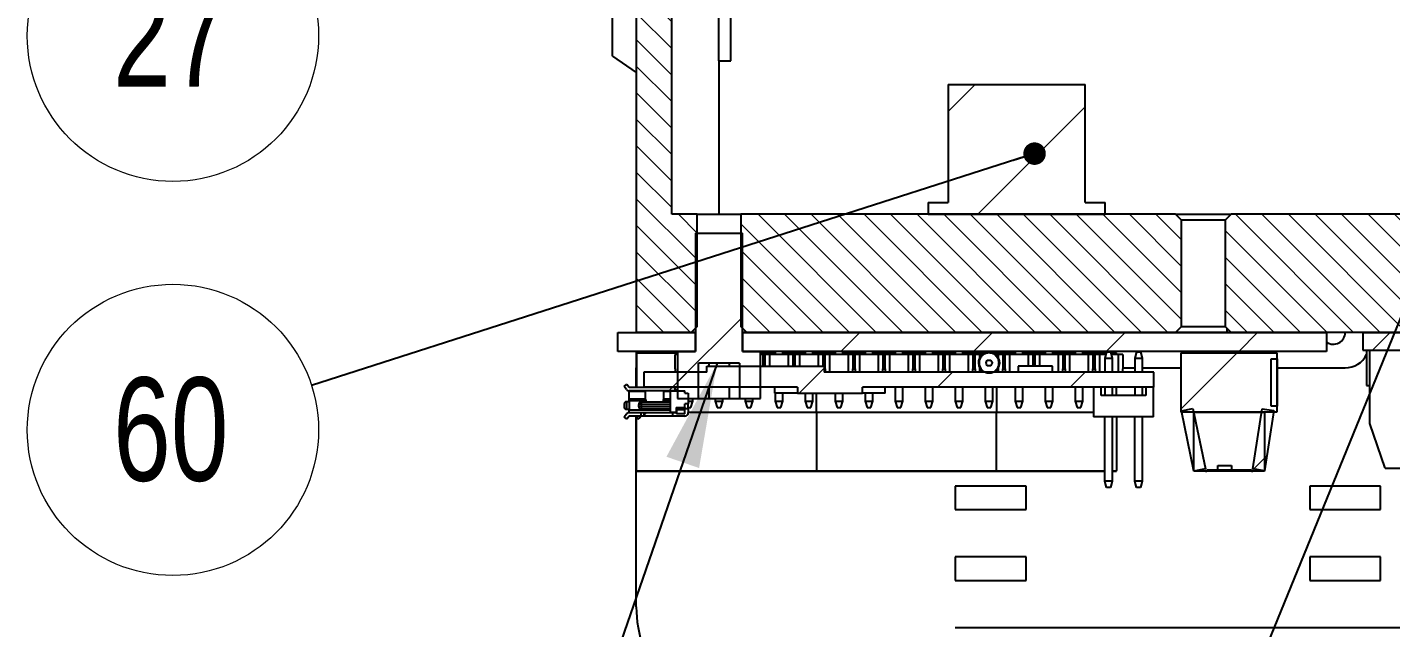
# Model space of a CAD drawing. Header units: millimetres. Extents: x 2 to 418, y 2 to 295.
# Drawn here: x 148 to 194.16, y 49.44 to 69.78 of the extents above; entities that cross this region are included whole.
import ezdxf

# ---------------------------------------------------------------- set-up
doc = ezdxf.new("R2010")
doc.units = ezdxf.units.MM
doc.styles.add('SLDTEXTSTYLE0', font='TXT', dxfattribs={"width": 0.75})
doc.dimstyles.new('SLDDIMSTYLE0', dxfattribs={"dimtxt": 0.18, "dimasz": 0.762, "dimexe": 0, "dimexo": 0.0625, "dimgap": 0, "dimtad": 0, "dimtih": 1, "dimtoh": 1, "dimdec": 0, "dimrnd": 1e-09, "dimzin": 0, "dimdsep": 46, "dimtxsty": 'Standard', "dimblk1": 'DOT', "dimblk2": 'DOT', "dimsah": 1, "dimcen": 0.09, "dimadec": 0, "dimazin": 0, "dimtfac": 0.762, "dimtdec": 0, "dimtofl": 0, "dimtmove": 0, "dimatfit": 3, "dimldrblk": 'DOT', "dimfxl": 1, "dimfrac": 2, "dimtolj": 1, "dimtzin": 0, "dimarcsym": 0})
doc.dimstyles.new('SLDDIMSTYLE1', dxfattribs={"dimtxt": 0.18, "dimasz": 3.556, "dimexe": 0, "dimexo": 0.0625, "dimgap": 0, "dimtad": 0, "dimtih": 1, "dimtoh": 1, "dimdec": 0, "dimrnd": 1e-09, "dimzin": 0, "dimdsep": 46, "dimtxsty": 'Standard', "dimsah": 1, "dimcen": 0.09, "dimadec": 0, "dimazin": 0, "dimtfac": 3.556, "dimtdec": 0, "dimtofl": 0, "dimtmove": 0, "dimatfit": 3, "dimfxl": 1, "dimfrac": 2, "dimtolj": 1, "dimtzin": 0, "dimarcsym": 0})

# ---------------------------------------------------------------- blocks, each defined once
blk = doc.blocks.new('SW_NOTE_36')
at = {"color": 0, "linetype": 'Continuous', "lineweight": 0}
blk.add_circle((-4.893, -0.61), 4.931, dxfattribs=at)
at = {"color": 0, "linetype": 'Continuous', "lineweight": 0, "insert": (-4.963, 1.167), "char_height": 3.5, "attachment_point": 2, "style": 'SLDTEXTSTYLE0'}
blk.add_mtext('27', dxfattribs=at)
blk = doc.blocks.new('_Dot')
at = {"color": 0, "linetype": 'ByBlock', "lineweight": -2}
blk.add_line((-0.5, 0), (-1, 0), dxfattribs=at)
at = {"color": 0, "linetype": 'ByBlock', "const_width": 0.5}
blk.add_lwpolyline([(-0.25, 0, 1), (0.25, 0, 1)], format="xyb", close=True, dxfattribs=at)
blk = doc.blocks.new('SW_NOTE_48')
at = {"color": 0, "linetype": 'Continuous', "lineweight": 0}
blk.add_circle((-4.695, -1.506), 4.931, dxfattribs=at)
at = {"color": 0, "linetype": 'Continuous', "lineweight": 0, "insert": (-4.766, 0.271), "char_height": 3.5, "attachment_point": 2, "style": 'SLDTEXTSTYLE0'}
blk.add_mtext('60', dxfattribs=at)

msp = doc.modelspace()

# ---------------------------------------------------------------- hatches: boundary and pattern name
at = {"linetype": 'Continuous', "lineweight": 18}
h = msp.add_hatch(dxfattribs=at)
h.set_pattern_fill('ANSI31', style=0)
h.paths.add_polyline_path([(171.418, 78.242), (171.418, 68.642), (171.818, 68.642), (171.818, 78.242)], flags=0)
h = msp.add_hatch(dxfattribs=at)
h.set_pattern_fill('ANSI31', scale=0.2, style=0)
edge = h.paths.add_edge_path(flags=0)
edge.add_arc((194.161, 69.442), 4, 45, 90)
edge.add_line((194.161, 73.442), (175.818, 73.442))
edge.add_line((175.818, 73.442), (175.818, 72.242))
edge.add_line((175.818, 72.242), (194.59, 72.242))
edge.add_arc((194.59, 70.242), 2, 45, 90, ccw=False)
edge.add_line((196.004, 71.657), (198.032, 69.628))
edge.add_arc((196.618, 68.214), 2, 0, 45, ccw=False)
edge.add_line((198.618, 68.214), (198.618, 63.442))
edge.add_line((198.618, 63.442), (208.618, 63.442))
edge.add_line((208.618, 63.442), (208.618, 65.042))
edge.add_line((208.618, 65.042), (199.818, 65.042))
edge.add_line((199.818, 65.042), (199.818, 67.786))
edge.add_arc((195.818, 67.786), 4, 0, 45)
edge.add_line((198.646, 70.614), (196.99, 72.271))
h = msp.add_hatch(dxfattribs=at)
h.set_pattern_fill('ANSI31', scale=0.2, angle=90, style=0)
h.paths.add_polyline_path([(170.678, 59.642), (170.678, 63.442), (169.818, 63.442), (169.818, 70.842), (168.618, 70.842), (168.618, 59.442), (170.478, 59.442)], flags=0)
h = msp.add_hatch(dxfattribs=at)
h.set_pattern_fill('ANSI31', style=0)
h.paths.add_polyline_path([(178.497, 63.842), (178.497, 63.442), (184.497, 63.442), (184.497, 63.842), (183.82, 63.842), (183.82, 67.842), (179.173, 67.842), (179.173, 63.842)], flags=0)
h = msp.add_hatch(dxfattribs=at)
h.set_pattern_fill('ANSI31', scale=0.2, angle=90, style=0)
h.paths.add_polyline_path([(186.878, 59.442), (187.078, 59.642), (187.078, 63.242), (186.878, 63.442), (172.158, 63.442), (172.158, 59.642), (172.358, 59.442)], flags=0)
h = msp.add_hatch(dxfattribs=at)
h.set_pattern_fill('ANSI31', scale=0.2, angle=90, style=0)
h.paths.add_polyline_path([(188.758, 59.442), (211.018, 59.442), (211.018, 63.442), (188.758, 63.442), (188.558, 63.242), (188.558, 59.642)], flags=0)
h = msp.add_hatch(dxfattribs=at)
h.set_pattern_fill('ANSI31', style=0)
h.paths.add_polyline_path([(172.218, 62.802), (170.618, 62.802), (170.618, 58.802), (170.018, 58.802), (170.018, 57.202), (170.727, 57.202), (170.727, 58.402), (172.109, 58.402), (172.109, 57.202), (172.818, 57.202), (172.818, 58.802), (172.218, 58.802)], flags=0)
h = msp.add_hatch(dxfattribs=at)
h.set_pattern_fill('ANSI31', style=0)
h.paths.add_polyline_path([(170.618, 59.442), (167.994, 59.442), (167.994, 58.802), (170.618, 58.802)], flags=0)
h = msp.add_hatch(dxfattribs=at)
h.set_pattern_fill('ANSI31', style=0)
h.paths.add_polyline_path([(170.518, 59.442), (170.618, 59.442), (170.618, 59.456), (170.518, 59.456)], flags=0)
h = msp.add_hatch(dxfattribs=at)
h.set_pattern_fill('ANSI31', style=0)
h.paths.add_polyline_path([(172.218, 59.442), (172.318, 59.442), (172.318, 59.456), (172.218, 59.456)], flags=0)
h = msp.add_hatch(dxfattribs=at)
h.set_pattern_fill('ANSI31', style=0)
h.paths.add_polyline_path([(191.992, 59.442), (172.218, 59.442), (172.218, 58.802), (191.992, 58.802)], flags=0)
h = msp.add_hatch(dxfattribs=at)
h.set_pattern_fill('ANSI31', style=0)
h.paths.add_polyline_path([(178.248, 59.456), (177.796, 59.456), (177.796, 59.442), (178.248, 59.442)], flags=0)
h = msp.add_hatch(dxfattribs=at)
h.set_pattern_fill('ANSI31', style=0)
h.paths.add_polyline_path([(179.32, 59.442), (187.392, 59.442), (187.392, 59.456), (179.32, 59.456)], flags=0)
h = msp.add_hatch(dxfattribs=at)
h.set_pattern_fill('ANSI31', style=0)
h.paths.add_polyline_path([(188.09, 59.442), (189.29, 59.442), (189.29, 59.456), (188.09, 59.456)], flags=0)
h = msp.add_hatch(dxfattribs=at)
h.set_pattern_fill('ANSI31', style=0)
h.paths.add_polyline_path([(190.374, 59.456), (190.054, 59.456), (190.054, 59.442), (190.374, 59.442)], flags=0)
h = msp.add_hatch(dxfattribs=at)
h.set_pattern_fill('ANSI31', style=0)
h.paths.add_polyline_path([(190.816, 59.442), (191.136, 59.442), (191.136, 59.456), (190.816, 59.456)], flags=0)
h = msp.add_hatch(dxfattribs=at)
h.set_pattern_fill('ANSI31', style=0)
h.paths.add_polyline_path([(210.618, 59.442), (193.218, 59.442), (193.218, 58.842), (210.618, 58.842)], flags=0)
h = msp.add_hatch(dxfattribs=at)
h.set_pattern_fill('ANSI31', style=0)
edge = h.paths.add_edge_path(flags=0)
edge.add_spline(control_points=[(180.901, 58.408), (180.901, 58.432), (180.898, 58.456), (180.893, 58.479), (180.885, 58.516), (180.871, 58.553), (180.851, 58.585), (180.831, 58.617), (180.806, 58.647), (180.776, 58.671), (180.747, 58.695), (180.713, 58.714), (180.678, 58.727), (180.642, 58.74), (180.604, 58.747), (180.566, 58.747), (180.528, 58.748), (180.489, 58.741), (180.453, 58.729), (180.417, 58.717), (180.383, 58.699), (180.353, 58.675), (180.323, 58.652), (180.297, 58.623), (180.277, 58.591), (180.256, 58.559), (180.241, 58.523), (180.232, 58.486), (180.224, 58.45), (180.221, 58.411), (180.225, 58.373), (180.229, 58.335), (180.24, 58.298), (180.256, 58.263), (180.272, 58.229), (180.295, 58.197), (180.321, 58.17), (180.348, 58.143), (180.38, 58.121), (180.414, 58.104), (180.448, 58.087), (180.485, 58.076), (180.523, 58.072), (180.56, 58.068), (180.599, 58.07), (180.636, 58.078), (180.673, 58.086), (180.709, 58.101), (180.742, 58.121), (180.774, 58.141), (180.803, 58.167), (180.827, 58.197), (180.85, 58.227), (180.869, 58.261), (180.882, 58.296), (180.894, 58.332), (180.901, 58.371), (180.901, 58.408)], knot_values=[0, 0, 0, 0, 0.000178, 0.000178, 0.000178, 0.000465, 0.000465, 0.000465, 0.000752, 0.000752, 0.000752, 0.001038, 0.001038, 0.001038, 0.001325, 0.001325, 0.001325, 0.001612, 0.001612, 0.001612, 0.001899, 0.001899, 0.001899, 0.002186, 0.002186, 0.002186, 0.002472, 0.002472, 0.002472, 0.002759, 0.002759, 0.002759, 0.003046, 0.003046, 0.003046, 0.003333, 0.003333, 0.003333, 0.00362, 0.00362, 0.00362, 0.003906, 0.003906, 0.003906, 0.004193, 0.004193, 0.004193, 0.00448, 0.00448, 0.00448, 0.004767, 0.004767, 0.004767, 0.005054, 0.005054, 0.005054, 0.005341, 0.005341, 0.005341, 0.005341], weights=[1, 1, 1, 1, 1, 1, 1, 1, 1, 1, 1, 1, 1, 1, 1, 1, 1, 1, 1, 1, 1, 1, 1, 1, 1, 1, 1, 1, 1, 1, 1, 1, 1, 1, 1, 1, 1, 1, 1, 1, 1, 1, 1, 1, 1, 1, 1, 1, 1, 1, 1, 1, 1, 1, 1, 1, 1, 1], degree=3, periodic=0)
h = msp.add_hatch(dxfattribs=at)
h.set_pattern_fill('ANSI31', style=0)
h.paths.add_polyline_path([(187.07, 56.748), (190.31, 56.748), (190.31, 58.748), (187.07, 58.748)], flags=0)
h = msp.add_hatch(dxfattribs=at)
h.set_pattern_fill('ANSI31', style=0)
h.paths.add_polyline_path([(186.141, 57.587), (186.141, 58.095), (174.98, 58.095), (174.98, 58.299), (171.012, 58.299), (171.012, 58.095), (168.869, 58.095), (168.869, 57.587), (174.073, 57.587), (174.073, 57.384), (176.275, 57.384), (176.275, 57.587)], flags=0)
h = msp.add_hatch(dxfattribs=at)
h.set_pattern_fill('ANSI31', style=0)
edge = h.paths.add_edge_path(flags=0)
edge.add_arc((180.562, 58.408), 0.1, 0, 360)
h = msp.add_hatch(dxfattribs=at)
h.set_pattern_fill('ANSI31', style=0)
h.paths.add_polyline_path([(190.114, 58.548), (190.114, 56.948), (190.314, 56.948), (190.314, 58.548)], flags=0)
h = msp.add_hatch(dxfattribs=at)
h.set_pattern_fill('ANSI31', style=0)
edge = h.paths.add_edge_path(flags=0)
edge.add_arc((168.377, 57.583), 0.116, 218.5901, 270)
edge.add_line((168.377, 57.467), (169.931, 57.467))
edge.add_line((169.931, 57.467), (169.931, 57.587))
edge.add_line((169.931, 57.587), (168.379, 57.587))
edge.add_line((168.379, 57.587), (168.301, 57.685))
edge.add_line((168.301, 57.685), (168.207, 57.611))
edge.add_line((168.207, 57.611), (168.286, 57.511))
h = msp.add_hatch(dxfattribs=at)
h.set_pattern_fill('ANSI31', style=0)
h.paths.add_polyline_path([(170.379, 57.387), (170.259, 57.387), (170.259, 57.465), (169.779, 57.465), (169.779, 56.729), (169.971, 56.729), (169.971, 56.897), (170.259, 56.897), (170.259, 57.027), (170.379, 57.027)], flags=0)
h = msp.add_hatch(dxfattribs=at)
h.set_pattern_fill('ANSI31', style=0)
h.paths.add_polyline_path([(185.871, 57.587), (185.871, 57.307), (184.359, 57.307), (184.359, 57.587), (184.099, 57.587), (184.099, 56.587), (186.131, 56.587), (186.131, 57.587)], flags=0)
h = msp.add_hatch(dxfattribs=at)
h.set_pattern_fill('ANSI31', style=0)
edge = h.paths.add_edge_path(flags=0)
edge.add_line((170.254, 56.832), (169.979, 56.832))
edge.add_line((169.979, 56.832), (169.979, 56.686))
edge.add_line((169.979, 56.686), (170.259, 56.686))
edge.add_line((170.259, 56.686), (170.259, 56.774))
edge.add_ellipse((170.139, 56.774), major_axis=(0, 0.209), ratio=0.573576, start_angle=270, end_angle=296.7838)
h = msp.add_hatch(dxfattribs=at)
h.set_pattern_fill('ANSI31', style=0)
h.paths.add_polyline_path([(187.074, 56.788), (187.494, 54.748), (187.886, 54.829), (187.466, 56.869)], flags=0)
h = msp.add_hatch(dxfattribs=at)
h.set_pattern_fill('ANSI31', style=0)
h.paths.add_polyline_path([(189.812, 56.859), (189.492, 54.819), (189.888, 54.757), (190.208, 56.797)], flags=0)
h = msp.add_hatch(dxfattribs=at)
h.set_pattern_fill('ANSI31', style=0)
edge = h.paths.add_edge_path(flags=0)
edge.add_line((168.286, 56.684), (168.207, 56.584))
edge.add_line((168.207, 56.584), (168.301, 56.509))
edge.add_line((168.301, 56.509), (168.379, 56.607))
edge.add_line((168.379, 56.607), (168.779, 56.607))
edge.add_line((168.779, 56.607), (168.779, 56.727))
edge.add_line((168.779, 56.727), (168.377, 56.727))
edge.add_arc((168.377, 56.611), 0.116, 90, 141.4099)
h = msp.add_hatch(dxfattribs=at)
h.set_pattern_fill('ANSI31', style=0)
h.paths.add_polyline_path([(169.859, 56.727), (168.879, 56.727), (168.879, 56.607), (169.859, 56.607)], flags=0)
h = msp.add_hatch(dxfattribs=at)
h.set_pattern_fill('ANSI31', style=0)
h.paths.add_polyline_path([(187.49, 54.748), (189.89, 54.748), (189.89, 56.748), (187.49, 56.748)], flags=0)
h = msp.add_hatch(dxfattribs=at)
h.set_pattern_fill('ANSI31', style=0)
h.paths.add_polyline_path([(188.772, 54.94), (188.305, 54.94), (188.305, 54.74), (188.772, 54.74)], flags=0)
h = msp.add_hatch(dxfattribs=at)
h.set_pattern_fill('ANSI31', style=0)
h.paths.add_polyline_path([(187.931, 54.744), (189.449, 54.744), (189.449, 54.788), (187.931, 54.788)], flags=0)

# ---------------------------------------------------------------- linework, layer by layer
at = {"color": 7, "linetype": 'Continuous', "lineweight": 25}
for p, q in [((171.418, 68.642), (171.418, 78.242)), ((171.818, 68.642), (171.818, 78.242)), ((168.618, 70.842), (168.618, 59.442)), ((169.818, 63.442), (169.818, 70.842)), ((167.818, 68.803), (167.818, 70.082)), ((167.818, 68.803), (168.618, 68.242)), ((171.418, 68.642), (171.818, 68.642)), ((171.418, 68.642), (171.418, 63.442)), ((179.173, 67.842), (179.173, 63.842)), ((179.173, 67.842), (183.82, 67.842)), ((183.82, 63.842), (183.82, 67.842)), ((178.497, 63.842), (179.173, 63.842)), ((178.497, 63.842), (178.497, 63.442)), ((183.82, 63.842), (184.497, 63.842)), ((184.497, 63.442), (184.497, 63.842)), ((170.678, 63.442), (169.818, 63.442)), ((170.678, 59.642), (170.678, 63.442)), ((170.678, 63.442), (172.158, 63.442)), ((172.158, 63.442), (172.158, 59.642)), ((186.878, 63.442), (172.158, 63.442)), ((178.497, 63.442), (184.497, 63.442)), ((186.878, 63.442), (187.078, 63.242)), ((186.878, 63.442), (188.758, 63.442)), ((188.558, 63.242), (188.758, 63.442)), ((211.018, 63.442), (188.758, 63.442)), ((170.618, 62.802), (170.618, 58.802)), ((170.618, 62.802), (172.218, 62.802)), ((172.218, 58.802), (172.218, 62.802)), ((187.078, 59.642), (187.078, 63.242)), ((188.558, 63.242), (187.078, 63.242)), ((188.558, 63.242), (188.558, 59.642)), ((170.678, 59.642), (170.478, 59.442)), ((172.358, 59.442), (172.158, 59.642)), ((187.078, 59.642), (186.878, 59.442)), ((187.078, 59.642), (188.558, 59.642)), ((188.758, 59.442), (188.558, 59.642)), ((188.61, 59.587), (188.61, 59.456)), ((167.994, 58.802), (167.994, 59.442)), ((167.994, 59.442), (170.618, 59.442)), ((170.478, 59.442), (168.618, 59.442)), ((170.518, 59.442), (170.518, 59.456)), ((170.518, 59.456), (170.618, 59.456)), ((170.618, 59.442), (170.518, 59.442)), ((170.618, 59.442), (170.618, 59.456)), ((170.618, 58.802), (170.618, 59.442)), ((172.218, 59.456), (172.218, 59.442)), ((172.218, 59.456), (172.318, 59.456)), ((172.218, 59.442), (172.218, 58.802)), ((172.218, 59.442), (191.992, 59.442)), ((172.318, 59.442), (172.218, 59.442)), ((172.318, 59.456), (172.318, 59.442)), ((186.878, 59.442), (172.358, 59.442)), ((177.796, 59.442), (177.796, 59.456)), ((177.796, 59.456), (178.248, 59.456)), ((178.248, 59.442), (177.796, 59.442)), ((178.248, 59.456), (178.248, 59.442)), ((179.32, 59.442), (179.32, 59.456)), ((179.32, 59.456), (187.392, 59.456)), ((187.392, 59.442), (179.32, 59.442)), ((187.392, 59.456), (187.392, 59.442)), ((187.392, 59.456), (187.486, 59.456)), ((187.486, 59.456), (187.486, 59.442)), ((187.486, 59.456), (188.09, 59.456)), ((188.09, 59.442), (188.09, 59.456)), ((188.09, 59.456), (189.29, 59.456)), ((189.29, 59.442), (188.09, 59.442)), ((211.018, 59.442), (188.758, 59.442)), ((189.29, 59.456), (189.29, 59.442)), ((190.054, 59.442), (190.054, 59.456)), ((190.054, 59.456), (190.374, 59.456)), ((190.374, 59.442), (190.054, 59.442)), ((190.374, 59.456), (190.374, 59.442)), ((190.816, 59.442), (190.816, 59.456)), ((190.816, 59.456), (191.136, 59.456)), ((191.136, 59.442), (190.816, 59.442)), ((191.136, 59.456), (191.136, 59.442)), ((191.992, 59.442), (191.992, 58.802)), ((193.218, 59.442), (193.218, 58.842)), ((193.218, 59.442), (210.618, 59.442)), ((170.618, 58.802), (167.994, 58.802)), ((168.618, 58.802), (168.618, 58.242)), ((168.624, 58.748), (170.018, 58.748)), ((168.624, 58.748), (168.624, 57.587)), ((169.46, 58.748), (169.46, 58.802)), ((169.82, 58.802), (169.82, 58.748)), ((169.931, 58.215), (169.931, 58.695)), ((170.018, 58.695), (169.931, 58.695)), ((170.018, 58.802), (170.018, 57.202)), ((170.018, 58.802), (170.618, 58.802)), ((191.992, 58.802), (172.218, 58.802)), ((172.218, 58.802), (172.818, 58.802)), ((172.818, 57.202), (172.818, 58.802)), ((172.818, 58.748), (173.319, 58.748)), ((172.899, 58.695), (172.818, 58.695)), ((172.899, 58.695), (172.899, 58.299)), ((172.979, 58.695), (172.899, 58.695)), ((172.979, 58.299), (172.979, 58.695)), ((173.127, 58.695), (172.979, 58.695)), ((173.127, 58.695), (173.127, 58.299)), ((173.767, 58.695), (173.127, 58.695)), ((173.319, 58.802), (173.319, 58.695)), ((173.575, 58.695), (173.575, 58.802)), ((173.575, 58.748), (174.335, 58.748)), ((173.767, 58.299), (173.767, 58.695)), ((173.915, 58.695), (173.767, 58.695)), ((173.884, 58.802), (173.884, 58.748)), ((173.915, 58.695), (173.915, 58.299)), ((173.995, 58.695), (173.915, 58.695)), ((173.995, 58.299), (173.995, 58.695)), ((174.143, 58.695), (173.995, 58.695)), ((174.143, 58.695), (174.143, 58.299)), ((174.783, 58.695), (174.143, 58.695)), ((174.335, 58.802), (174.335, 58.695)), ((174.591, 58.695), (174.591, 58.802)), ((174.591, 58.748), (174.72, 58.748)), ((174.72, 58.695), (174.72, 58.748)), ((174.72, 58.748), (175.351, 58.748)), ((174.783, 58.299), (174.783, 58.695)), ((174.931, 58.695), (174.783, 58.695)), ((174.931, 58.695), (174.931, 58.299)), ((175.011, 58.695), (174.931, 58.695)), ((175.011, 58.215), (175.011, 58.695)), ((175.159, 58.695), (175.011, 58.695)), ((175.159, 58.695), (175.159, 58.095)), ((175.799, 58.695), (175.159, 58.695)), ((175.351, 58.802), (175.351, 58.695)), ((175.607, 58.695), (175.607, 58.802)), ((175.607, 58.748), (176.367, 58.748)), ((175.799, 58.095), (175.799, 58.695)), ((175.947, 58.695), (175.799, 58.695)), ((175.916, 58.802), (175.916, 58.748)), ((175.947, 58.695), (175.947, 58.215)), ((176.027, 58.695), (175.947, 58.695)), ((176.027, 58.215), (176.027, 58.695)), ((176.175, 58.695), (176.027, 58.695)), ((176.175, 58.695), (176.175, 58.095)), ((176.815, 58.695), (176.175, 58.695)), ((176.367, 58.802), (176.367, 58.695)), ((176.623, 58.695), (176.623, 58.802)), ((176.623, 58.748), (177.383, 58.748)), ((176.815, 58.095), (176.815, 58.695)), ((176.963, 58.695), (176.815, 58.695)), ((176.963, 58.695), (176.963, 58.215)), ((177.043, 58.695), (176.963, 58.695)), ((177.043, 58.215), (177.043, 58.695)), ((177.191, 58.695), (177.043, 58.695)), ((177.191, 58.695), (177.191, 58.095)), ((177.831, 58.695), (177.191, 58.695)), ((177.383, 58.802), (177.383, 58.695)), ((177.639, 58.695), (177.639, 58.802)), ((177.639, 58.748), (178.399, 58.748)), ((177.831, 58.095), (177.831, 58.695)), ((177.979, 58.695), (177.831, 58.695)), ((177.948, 58.802), (177.948, 58.748)), ((177.979, 58.695), (177.979, 58.215)), ((178.059, 58.695), (177.979, 58.695)), ((178.059, 58.215), (178.059, 58.695)), ((178.207, 58.695), (178.059, 58.695)), ((178.207, 58.695), (178.207, 58.095)), ((178.847, 58.695), (178.207, 58.695)), ((178.399, 58.802), (178.399, 58.695)), ((178.655, 58.695), (178.655, 58.802)), ((178.655, 58.748), (179.415, 58.748)), ((178.847, 58.095), (178.847, 58.695)), ((178.995, 58.695), (178.847, 58.695)), ((178.995, 58.695), (178.995, 58.215)), ((179.075, 58.695), (178.995, 58.695)), ((179.075, 58.215), (179.075, 58.695)), ((179.223, 58.695), (179.075, 58.695)), ((179.223, 58.695), (179.223, 58.095)), ((179.863, 58.695), (179.223, 58.695)), ((179.415, 58.802), (179.415, 58.695)), ((179.671, 58.695), (179.671, 58.802)), ((179.671, 58.748), (180.431, 58.748)), ((179.863, 58.095), (179.863, 58.695)), ((180.011, 58.695), (179.863, 58.695)), ((179.98, 58.802), (179.98, 58.748)), ((180.011, 58.695), (180.011, 58.215)), ((180.091, 58.695), (180.011, 58.695)), ((180.091, 58.215), (180.091, 58.695)), ((180.239, 58.695), (180.091, 58.695)), ((180.239, 58.695), (180.239, 58.568)), ((180.345, 58.695), (180.239, 58.695)), ((180.431, 58.802), (180.431, 58.744)), ((180.462, 58.802), (180.462, 58.754)), ((180.662, 58.754), (180.662, 58.802)), ((180.687, 58.746), (180.687, 58.802)), ((180.687, 58.748), (180.816, 58.748)), ((180.879, 58.695), (180.78, 58.695)), ((180.816, 58.748), (180.816, 58.695)), ((180.816, 58.748), (181.447, 58.748)), ((180.879, 58.579), (180.879, 58.695)), ((181.027, 58.695), (180.879, 58.695)), ((181.027, 58.695), (181.027, 58.215)), ((181.107, 58.695), (181.027, 58.695)), ((181.107, 58.215), (181.107, 58.695)), ((181.255, 58.695), (181.107, 58.695)), ((181.255, 58.695), (181.255, 58.095)), ((181.895, 58.695), (181.255, 58.695)), ((181.447, 58.802), (181.447, 58.695)), ((181.703, 58.695), (181.703, 58.802)), ((181.703, 58.748), (182.463, 58.748)), ((181.895, 58.299), (181.895, 58.695)), ((182.043, 58.695), (181.895, 58.695)), ((182.012, 58.802), (182.012, 58.748)), ((182.043, 58.695), (182.043, 58.299)), ((182.123, 58.695), (182.043, 58.695)), ((182.123, 58.299), (182.123, 58.695)), ((182.271, 58.695), (182.123, 58.695)), ((182.271, 58.695), (182.271, 58.299)), ((182.911, 58.695), (182.271, 58.695)), ((182.463, 58.802), (182.463, 58.695)), ((182.719, 58.695), (182.719, 58.802)), ((182.719, 58.748), (183.479, 58.748)), ((182.911, 58.095), (182.911, 58.695)), ((183.059, 58.695), (182.911, 58.695)), ((183.059, 58.695), (183.059, 58.215)), ((183.139, 58.695), (183.059, 58.695)), ((183.139, 58.215), (183.139, 58.695)), ((183.287, 58.695), (183.139, 58.695)), ((183.287, 58.695), (183.287, 58.095)), ((183.927, 58.695), (183.287, 58.695)), ((183.479, 58.802), (183.479, 58.695)), ((183.735, 58.695), (183.735, 58.802)), ((183.735, 58.748), (184.495, 58.748)), ((183.927, 58.095), (183.927, 58.695)), ((184.075, 58.695), (183.927, 58.695)), ((184.044, 58.802), (184.044, 58.748)), ((184.075, 58.695), (184.075, 58.215)), ((184.155, 58.695), (184.075, 58.695)), ((184.155, 58.215), (184.155, 58.695)), ((184.303, 58.695), (184.155, 58.695)), ((184.303, 58.695), (184.303, 58.095)), ((184.516, 58.695), (184.303, 58.695)), ((184.543, 58.787), (184.479, 58.567)), ((184.543, 58.787), (184.671, 58.787)), ((184.671, 58.787), (184.735, 58.567)), ((184.943, 58.695), (184.698, 58.695)), ((184.751, 58.695), (184.751, 58.802)), ((184.751, 58.748), (184.88, 58.748)), ((184.88, 58.695), (184.88, 58.748)), ((184.943, 58.095), (184.943, 58.695)), ((185.091, 58.695), (184.943, 58.695)), ((185.091, 58.695), (185.091, 58.215)), ((185.559, 58.787), (185.495, 58.567)), ((185.559, 58.787), (185.687, 58.787)), ((185.687, 58.787), (185.751, 58.567)), ((187.07, 56.748), (187.07, 58.748)), ((187.07, 58.748), (190.31, 58.748)), ((188.61, 58.802), (188.61, 58.748)), ((188.77, 58.802), (188.77, 58.748)), ((190.31, 58.748), (190.31, 56.748)), ((193.218, 58.842), (210.618, 58.842)), ((193.338, 58.842), (193.338, 57.642)), ((193.458, 56.362), (193.458, 58.842)), ((168.618, 58.242), (168.624, 58.242)), ((168.618, 57.587), (168.618, 58.242)), ((169.931, 58.215), (169.931, 58.095)), ((172.109, 58.402), (170.727, 58.402)), ((170.727, 57.202), (170.727, 58.402)), ((171.012, 58.095), (171.012, 58.299)), ((171.012, 58.299), (174.98, 58.299)), ((171.075, 58.402), (171.075, 58.299)), ((171.768, 58.402), (171.768, 58.299)), ((172.109, 58.402), (172.109, 57.202)), ((174.98, 58.299), (174.98, 58.095)), ((174.98, 58.215), (175.011, 58.215)), ((175.011, 58.215), (175.011, 58.095)), ((175.947, 58.095), (175.947, 58.215)), ((175.947, 58.215), (176.027, 58.215)), ((176.027, 58.215), (176.027, 58.095)), ((176.963, 58.095), (176.963, 58.215)), ((176.963, 58.215), (177.043, 58.215)), ((177.043, 58.215), (177.043, 58.095)), ((177.979, 58.095), (177.979, 58.215)), ((177.979, 58.215), (178.059, 58.215)), ((178.059, 58.215), (178.059, 58.095)), ((178.995, 58.095), (178.995, 58.215)), ((178.995, 58.215), (179.075, 58.215)), ((179.075, 58.215), (179.075, 58.095)), ((180.011, 58.095), (180.011, 58.215)), ((180.011, 58.215), (180.091, 58.215)), ((180.091, 58.215), (180.091, 58.095)), ((180.239, 58.249), (180.239, 58.095)), ((180.879, 58.095), (180.879, 58.238)), ((181.027, 58.095), (181.027, 58.215)), ((181.027, 58.215), (181.107, 58.215)), ((181.107, 58.215), (181.107, 58.095)), ((182.713, 58.299), (181.551, 58.299)), ((181.551, 58.299), (181.551, 58.095)), ((182.713, 58.095), (182.713, 58.299)), ((183.059, 58.095), (183.059, 58.215)), ((183.059, 58.215), (183.139, 58.215)), ((183.139, 58.215), (183.139, 58.095)), ((184.075, 58.095), (184.075, 58.215)), ((184.075, 58.215), (184.155, 58.215)), ((184.155, 58.215), (184.155, 58.095)), ((184.479, 58.567), (184.479, 58.095)), ((184.479, 58.567), (184.735, 58.567)), ((184.735, 58.567), (184.735, 58.095)), ((185.091, 58.242), (185.495, 58.242)), ((185.091, 58.095), (185.091, 58.215)), ((185.495, 58.567), (185.751, 58.567)), ((185.495, 58.567), (185.495, 58.095)), ((185.751, 58.567), (185.751, 58.095)), ((185.751, 58.242), (187.07, 58.242)), ((190.114, 58.548), (190.314, 58.548)), ((190.114, 56.948), (190.114, 58.548)), ((190.314, 58.548), (190.314, 56.948)), ((190.314, 58.242), (192.618, 58.242)), ((168.869, 58.095), (168.869, 57.587)), ((171.012, 58.095), (168.869, 58.095)), ((186.141, 58.095), (174.98, 58.095)), ((186.141, 57.587), (186.141, 58.095)), ((168.207, 57.611), (168.301, 57.685)), ((168.286, 57.511), (168.207, 57.611)), ((168.301, 57.685), (168.379, 57.587)), ((169.931, 57.467), (168.377, 57.467)), ((168.379, 57.587), (169.931, 57.587)), ((168.379, 57.438), (168.379, 57.467)), ((168.935, 57.438), (168.379, 57.438)), ((168.379, 57.197), (168.379, 57.438)), ((174.073, 57.587), (168.869, 57.587)), ((168.935, 57.467), (168.935, 57.438)), ((168.935, 57.197), (168.935, 57.438)), ((169.543, 57.467), (169.543, 57.438)), ((169.543, 57.438), (169.543, 57.197)), ((169.779, 57.465), (169.779, 57.467)), ((169.779, 56.729), (169.779, 57.465)), ((169.779, 57.465), (170.259, 57.465)), ((169.931, 57.467), (169.931, 57.587)), ((170.003, 57.491), (169.931, 57.491)), ((170.003, 57.539), (170.018, 57.539)), ((170.003, 57.539), (170.003, 57.491)), ((170.259, 57.387), (170.259, 57.465)), ((170.259, 57.387), (170.379, 57.387)), ((170.379, 57.387), (170.379, 57.027)), ((171.075, 57.587), (171.075, 57.202)), ((171.768, 57.587), (171.768, 57.202)), ((173.307, 57.384), (173.307, 57.587)), ((174.073, 57.384), (173.307, 57.384)), ((173.319, 57.384), (173.319, 57.114)), ((173.575, 57.114), (173.575, 57.384)), ((174.073, 57.587), (174.073, 57.384)), ((174.073, 57.384), (176.275, 57.384)), ((174.335, 57.384), (174.335, 57.114)), ((174.591, 57.114), (174.591, 57.384)), ((174.72, 56.748), (174.72, 57.384)), ((175.351, 57.384), (175.351, 57.114)), ((175.607, 57.114), (175.607, 57.384)), ((176.275, 57.384), (176.275, 57.587)), ((186.141, 57.587), (176.275, 57.587)), ((177.041, 57.384), (176.275, 57.384)), ((176.367, 57.384), (176.367, 57.114)), ((176.623, 57.114), (176.623, 57.384)), ((177.041, 57.384), (177.041, 57.587)), ((177.383, 57.587), (177.383, 57.114)), ((177.639, 57.114), (177.639, 57.587)), ((178.399, 57.587), (178.399, 57.114)), ((178.655, 57.114), (178.655, 57.587)), ((179.415, 57.587), (179.415, 57.114)), ((179.671, 57.114), (179.671, 57.587)), ((180.431, 57.587), (180.431, 57.114)), ((180.687, 57.114), (180.687, 57.587)), ((180.816, 57.587), (180.816, 56.748)), ((181.447, 57.587), (181.447, 57.114)), ((181.703, 57.114), (181.703, 57.587)), ((182.463, 57.587), (182.463, 57.114)), ((182.719, 57.114), (182.719, 57.587)), ((183.479, 57.587), (183.479, 57.114)), ((183.735, 57.114), (183.735, 57.587)), ((184.099, 57.587), (184.099, 56.587)), ((184.359, 57.587), (184.099, 57.587)), ((184.359, 57.307), (184.359, 57.587)), ((185.871, 57.307), (184.359, 57.307)), ((184.479, 57.587), (184.479, 57.307)), ((184.735, 57.587), (184.735, 57.307)), ((184.88, 57.307), (184.88, 57.587)), ((185.495, 57.587), (185.495, 57.307)), ((185.751, 57.587), (185.751, 57.307)), ((186.131, 57.587), (185.871, 57.587)), ((185.871, 57.587), (185.871, 57.307)), ((186.131, 56.587), (186.131, 57.587)), ((193.338, 57.642), (193.458, 57.642)), ((168.207, 57.007), (168.207, 56.927)), ((168.288, 57.087), (168.258, 57.087)), ((168.258, 56.847), (168.288, 56.847)), ((168.288, 57.087), (168.288, 56.847)), ((168.377, 57.087), (168.288, 57.087)), ((168.288, 56.847), (168.377, 56.847)), ((168.377, 57.087), (168.377, 56.847)), ((168.379, 57.087), (168.377, 57.087)), ((168.377, 56.847), (168.379, 56.847)), ((168.379, 57.197), (168.935, 57.197)), ((168.379, 57.126), (168.379, 57.197)), ((168.942, 57.126), (168.379, 57.126)), ((168.379, 57.087), (168.379, 57.126)), ((168.379, 56.847), (168.379, 56.827)), ((168.379, 56.727), (168.379, 56.827)), ((168.699, 56.919), (168.699, 56.999)), ((168.779, 56.999), (168.699, 56.999)), ((168.779, 56.919), (168.699, 56.919)), ((168.779, 57.079), (168.779, 56.999)), ((169.779, 57.079), (168.779, 57.079)), ((168.779, 56.999), (168.779, 56.919)), ((169.779, 56.999), (168.779, 56.999)), ((169.779, 56.919), (168.779, 56.919)), ((168.779, 56.919), (168.779, 56.839)), ((169.779, 56.839), (168.779, 56.839)), ((168.935, 57.167), (168.935, 57.197)), ((169.543, 57.197), (169.543, 57.167)), ((169.971, 56.897), (170.259, 56.897)), ((169.971, 56.897), (169.971, 56.729)), ((169.979, 56.859), (169.979, 56.832)), ((169.979, 56.832), (169.979, 56.686)), ((169.979, 56.832), (170.254, 56.832)), ((170.018, 57.202), (170.727, 57.202)), ((170.139, 56.882), (170.019, 56.882)), ((170.259, 56.897), (170.259, 57.027)), ((170.379, 57.027), (170.259, 57.027)), ((170.259, 56.897), (170.259, 56.867)), ((170.259, 56.867), (170.379, 56.867)), ((170.379, 57.114), (170.527, 57.114)), ((170.379, 56.867), (170.379, 57.027)), ((170.379, 56.895), (170.463, 56.895)), ((170.379, 56.867), (170.379, 56.727)), ((170.463, 56.895), (170.527, 57.114)), ((170.527, 57.114), (170.527, 57.202)), ((170.727, 57.202), (171.075, 57.202)), ((171.075, 57.202), (171.768, 57.202)), ((171.287, 57.202), (171.287, 57.114)), ((171.287, 57.114), (171.543, 57.114)), ((171.287, 57.114), (171.351, 56.895)), ((171.351, 56.895), (171.479, 56.895)), ((171.479, 56.895), (171.543, 57.114)), ((171.543, 57.114), (171.543, 57.202)), ((171.768, 57.202), (172.109, 57.202)), ((172.109, 57.202), (172.818, 57.202)), ((172.303, 57.202), (172.303, 57.114)), ((172.303, 57.114), (172.559, 57.114)), ((172.303, 57.114), (172.367, 56.895)), ((172.367, 56.895), (172.495, 56.895)), ((172.495, 56.895), (172.559, 57.114)), ((172.559, 57.114), (172.559, 57.202)), ((173.319, 57.114), (173.575, 57.114)), ((173.319, 57.114), (173.383, 56.895)), ((173.383, 56.895), (173.511, 56.895)), ((173.511, 56.895), (173.575, 57.114)), ((174.335, 57.114), (174.591, 57.114)), ((174.335, 57.114), (174.399, 56.895)), ((174.399, 56.895), (174.527, 56.895)), ((174.527, 56.895), (174.591, 57.114)), ((175.351, 57.114), (175.607, 57.114)), ((175.351, 57.114), (175.415, 56.895)), ((175.415, 56.895), (175.543, 56.895)), ((175.543, 56.895), (175.607, 57.114)), ((176.367, 57.114), (176.623, 57.114)), ((176.367, 57.114), (176.431, 56.895)), ((176.431, 56.895), (176.559, 56.895)), ((176.559, 56.895), (176.623, 57.114)), ((177.383, 57.114), (177.639, 57.114)), ((177.383, 57.114), (177.447, 56.895)), ((177.447, 56.895), (177.575, 56.895)), ((177.575, 56.895), (177.639, 57.114)), ((178.399, 57.114), (178.655, 57.114)), ((178.399, 57.114), (178.463, 56.895)), ((178.463, 56.895), (178.591, 56.895)), ((178.591, 56.895), (178.655, 57.114)), ((179.415, 57.114), (179.671, 57.114)), ((179.415, 57.114), (179.479, 56.895)), ((179.479, 56.895), (179.607, 56.895)), ((179.607, 56.895), (179.671, 57.114)), ((180.431, 57.114), (180.687, 57.114)), ((180.431, 57.114), (180.495, 56.895)), ((180.495, 56.895), (180.623, 56.895)), ((180.623, 56.895), (180.687, 57.114)), ((181.447, 57.114), (181.703, 57.114)), ((181.447, 57.114), (181.511, 56.895)), ((181.511, 56.895), (181.639, 56.895)), ((181.639, 56.895), (181.703, 57.114)), ((182.463, 57.114), (182.719, 57.114)), ((182.463, 57.114), (182.527, 56.895)), ((182.527, 56.895), (182.655, 56.895)), ((182.655, 56.895), (182.719, 57.114)), ((183.479, 57.114), (183.735, 57.114)), ((183.479, 57.114), (183.543, 56.895)), ((183.543, 56.895), (183.671, 56.895)), ((183.671, 56.895), (183.735, 57.114)), ((187.074, 56.788), (187.466, 56.869)), ((187.494, 54.748), (187.074, 56.788)), ((187.466, 56.869), (187.886, 54.829)), ((189.492, 54.819), (189.812, 56.859)), ((189.812, 56.859), (190.208, 56.797)), ((190.208, 56.797), (189.888, 54.757)), ((190.314, 56.948), (190.114, 56.948)), ((168.207, 56.584), (168.286, 56.684)), ((168.301, 56.509), (168.207, 56.584)), ((168.379, 56.607), (168.301, 56.509)), ((168.377, 56.727), (168.779, 56.727)), ((168.779, 56.607), (168.379, 56.607)), ((168.618, 56.607), (168.671, 56.515)), ((168.618, 50.148), (168.618, 56.607)), ((168.624, 54.768), (168.624, 56.597)), ((168.71, 56.607), (168.74, 56.555)), ((168.74, 56.555), (168.775, 56.575)), ((168.775, 56.575), (168.756, 56.607)), ((168.779, 56.607), (168.779, 56.727)), ((168.779, 56.727), (168.879, 56.727)), ((168.879, 56.607), (168.779, 56.607)), ((168.879, 56.727), (168.879, 56.607)), ((168.879, 56.727), (169.859, 56.727)), ((169.859, 56.607), (168.879, 56.607)), ((169.971, 56.729), (169.779, 56.729)), ((169.791, 56.727), (169.791, 56.729)), ((169.859, 56.607), (169.859, 56.727)), ((169.859, 56.727), (169.979, 56.727)), ((170.259, 56.607), (169.859, 56.607)), ((169.979, 56.729), (169.971, 56.729)), ((170.259, 56.686), (169.979, 56.686)), ((170.259, 56.686), (170.259, 56.774)), ((170.379, 56.748), (174.72, 56.748)), ((174.72, 56.748), (174.72, 54.768)), ((174.72, 56.748), (180.816, 56.748)), ((180.816, 56.748), (184.099, 56.748)), ((180.816, 54.768), (180.816, 56.748)), ((186.131, 56.587), (184.099, 56.587)), ((184.479, 54.407), (184.479, 56.587)), ((184.735, 56.587), (184.735, 54.407)), ((184.88, 56.587), (184.88, 54.768)), ((185.495, 54.407), (185.495, 56.587)), ((185.751, 56.587), (185.751, 54.407)), ((190.31, 56.748), (187.07, 56.748)), ((187.49, 54.748), (187.49, 56.748)), ((187.49, 56.748), (189.89, 56.748)), ((189.89, 56.748), (189.89, 54.748)), ((193.978, 54.842), (193.458, 56.362)), ((188.305, 54.74), (188.305, 54.94)), ((188.305, 54.94), (188.772, 54.94)), ((188.772, 54.94), (188.772, 54.74)), ((168.624, 54.768), (168.624, 54.748)), ((174.72, 54.748), (168.624, 54.748)), ((168.624, 54.748), (168.624, 54.748)), ((168.624, 54.748), (174.72, 54.748)), ((168.84, 54.748), (168.84, 54.744)), ((168.84, 54.744), (170.44, 54.744)), ((168.894, 54.74), (168.894, 54.744)), ((170.174, 54.74), (168.894, 54.74)), ((170.174, 54.744), (170.174, 54.74)), ((170.386, 54.74), (170.174, 54.74)), ((170.386, 54.74), (170.386, 54.744)), ((170.44, 54.744), (170.44, 54.748)), ((170.872, 54.748), (170.872, 54.744)), ((170.872, 54.744), (172.472, 54.744)), ((170.926, 54.74), (170.926, 54.744)), ((172.206, 54.74), (170.926, 54.74)), ((172.206, 54.744), (172.206, 54.74)), ((172.418, 54.74), (172.206, 54.74)), ((172.418, 54.74), (172.418, 54.744)), ((172.472, 54.744), (172.472, 54.748)), ((172.904, 54.748), (172.904, 54.744)), ((172.904, 54.744), (174.504, 54.744)), ((172.958, 54.74), (172.958, 54.744)), ((174.238, 54.74), (172.958, 54.74)), ((174.238, 54.744), (174.238, 54.74)), ((174.45, 54.74), (174.238, 54.74)), ((174.45, 54.74), (174.45, 54.744)), ((174.504, 54.744), (174.504, 54.748)), ((174.72, 54.748), (174.72, 54.768)), ((174.72, 54.748), (174.72, 54.748)), ((174.72, 54.748), (180.816, 54.748)), ((180.816, 54.748), (174.72, 54.748)), ((174.936, 54.748), (174.936, 54.744)), ((174.936, 54.744), (176.536, 54.744)), ((174.99, 54.744), (174.99, 54.74)), ((174.99, 54.74), (176.27, 54.74)), ((176.27, 54.744), (176.27, 54.74)), ((176.482, 54.74), (176.27, 54.74)), ((176.482, 54.74), (176.482, 54.744)), ((176.536, 54.744), (176.536, 54.748)), ((176.968, 54.748), (176.968, 54.744)), ((176.968, 54.744), (178.568, 54.744)), ((177.022, 54.744), (177.022, 54.74)), ((177.022, 54.74), (178.302, 54.74)), ((178.302, 54.744), (178.302, 54.74)), ((178.514, 54.74), (178.302, 54.74)), ((178.514, 54.74), (178.514, 54.744)), ((178.568, 54.744), (178.568, 54.748)), ((179, 54.748), (179, 54.744)), ((179, 54.744), (180.6, 54.744)), ((179.054, 54.74), (179.054, 54.744)), ((180.334, 54.74), (179.054, 54.74)), ((180.334, 54.744), (180.334, 54.74)), ((180.546, 54.74), (180.334, 54.74)), ((180.546, 54.74), (180.546, 54.744)), ((180.6, 54.744), (180.6, 54.748)), ((180.816, 54.768), (180.816, 54.748)), ((180.816, 54.748), (184.479, 54.748)), ((184.479, 54.748), (180.816, 54.748)), ((180.816, 54.748), (180.816, 54.748)), ((181.032, 54.748), (181.032, 54.744)), ((181.032, 54.744), (182.632, 54.744)), ((181.072, 54.744), (181.072, 54.74)), ((181.072, 54.74), (182.392, 54.74)), ((182.392, 54.748), (182.392, 54.74)), ((182.6, 54.74), (182.392, 54.74)), ((182.6, 54.74), (182.6, 54.748)), ((182.632, 54.744), (182.632, 54.748)), ((183.064, 54.748), (183.064, 54.744)), ((183.064, 54.744), (184.481, 54.744)), ((183.104, 54.744), (183.104, 54.74)), ((183.104, 54.74), (184.424, 54.74)), ((184.424, 54.748), (184.424, 54.74)), ((184.735, 54.748), (184.88, 54.748)), ((184.88, 54.748), (184.735, 54.748)), ((184.88, 54.748), (184.88, 54.768)), ((184.88, 54.748), (184.88, 54.748)), ((189.89, 54.748), (187.49, 54.748)), ((187.886, 54.829), (187.494, 54.748)), ((187.89, 54.748), (187.89, 54.744)), ((187.89, 54.744), (187.931, 54.744)), ((187.931, 54.744), (187.931, 54.788)), ((187.931, 54.788), (189.449, 54.788)), ((189.449, 54.744), (187.931, 54.744)), ((188.119, 54.744), (188.119, 54.74)), ((188.305, 54.74), (188.119, 54.74)), ((188.772, 54.74), (188.305, 54.74)), ((189.261, 54.74), (188.772, 54.74)), ((189.261, 54.74), (189.261, 54.744)), ((189.449, 54.788), (189.449, 54.744)), ((189.449, 54.744), (189.49, 54.744)), ((189.49, 54.744), (189.49, 54.748)), ((189.888, 54.757), (189.492, 54.819)), ((193.978, 54.842), (195.858, 54.842)), ((181.818, 54.242), (179.418, 54.242)), ((179.418, 54.242), (179.418, 53.442)), ((181.818, 53.442), (181.818, 54.242)), ((184.735, 54.407), (184.479, 54.407)), ((184.543, 54.187), (184.479, 54.407)), ((184.671, 54.187), (184.543, 54.187)), ((184.735, 54.407), (184.671, 54.187)), ((185.559, 54.187), (185.495, 54.407)), ((185.751, 54.407), (185.495, 54.407)), ((185.687, 54.187), (185.559, 54.187)), ((185.751, 54.407), (185.687, 54.187)), ((191.418, 54.242), (191.418, 53.442)), ((193.818, 54.242), (191.418, 54.242)), ((193.818, 53.442), (193.818, 54.242)), ((179.418, 53.442), (181.818, 53.442)), ((191.418, 53.442), (193.818, 53.442)), ((181.818, 51.842), (179.418, 51.842)), ((179.418, 51.842), (179.418, 51.042)), ((181.818, 51.042), (181.818, 51.842)), ((191.418, 51.842), (191.418, 51.042)), ((193.818, 51.842), (191.418, 51.842)), ((193.818, 51.042), (193.818, 51.842)), ((179.418, 51.042), (181.818, 51.042)), ((191.418, 51.042), (193.818, 51.042)), ((215.435, 49.442), (179.419, 49.442))]:
    msp.add_line(p, q, dxfattribs=at)
at = {"color": 8, "linetype": 'Continuous', "lineweight": 25}
for p, q in [((169.779, 57.438), (169.543, 57.438)), ((168.379, 56.827), (169.779, 56.827)), ((169.779, 57.126), (169.536, 57.126)), ((169.543, 57.197), (169.779, 57.197))]:
    msp.add_line(p, q, dxfattribs=at)
at = {"color": 7, "linetype": 'Continuous', "lineweight": 25, "flags": 128}
for points in [[(168.258, 57.087), (168.248, 57.086), (168.238, 57.081), (168.23, 57.074), (168.222, 57.064), (168.216, 57.052), (168.211, 57.038), (168.208, 57.023), (168.207, 57.007)], [(168.207, 56.927), (168.208, 56.912), (168.211, 56.897), (168.216, 56.883), (168.222, 56.871), (168.23, 56.861), (168.238, 56.853), (168.248, 56.849), (168.258, 56.847)], [(170.019, 56.882), (170.011, 56.881), (170.004, 56.88), (169.997, 56.878), (169.991, 56.875), (169.986, 56.871), (169.982, 56.868), (169.98, 56.863), (169.979, 56.859)], [(168.671, 56.515), (168.672, 56.516), (168.676, 56.518), (168.683, 56.522), (168.691, 56.527), (168.702, 56.533), (168.714, 56.54), (168.727, 56.548), (168.74, 56.555)]]:
    msp.add_lwpolyline(points, dxfattribs=at)
at = {"color": 7, "linetype": 'Continuous', "lineweight": 25}
msp.add_circle((180.562, 58.408), 0.1, dxfattribs=at)
for centre, radius, start, end in [((192.218, 59.442), 0.4, 235.5977, 360), ((180.562, 58.408), 0.36, 0, 180), ((192.618, 59.042), 0.8, 270, 334.1581), ((180.562, 58.408), 0.36, 180, 240.4238), ((180.562, 58.408), 0.36, 299.5762, 0), ((168.377, 57.583), 0.116, 218.5901, 270), ((168.779, 56.999), 0.08, 90, 180), ((168.779, 56.919), 0.08, 180, 270), ((169.055, 57.167), 0.12, 200.1927, 227.1666), ((169.423, 57.167), 0.12, 312.8334, 339.8073), ((170.152, 56.753), 0.129, 37.6674, 95.695), ((168.377, 56.611), 0.116, 90, 141.4099), ((170.259, 56.727), 0.12, 270, 0), ((172.618, 50.148), 4, 180, 200)]:
    msp.add_arc(centre, radius, start, end, dxfattribs=at)
msp.add_ellipse((170.139, 56.774), major_axis=(0, 0.209), ratio=0.573576, start_param=4.712389, end_param=4.994213, dxfattribs=at)
for points, knots in [([(180.901, 58.408), (180.897, 58.37), (180.89, 58.294), (180.831, 58.193), (180.745, 58.116), (180.638, 58.072), (180.522, 58.066), (180.411, 58.098), (180.317, 58.166), (180.25, 58.261), (180.219, 58.372), (180.226, 58.488), (180.271, 58.595), (180.349, 58.68), (180.451, 58.735), (180.566, 58.754), (180.68, 58.733), (180.781, 58.676), (180.856, 58.588), (180.895, 58.494), (180.899, 58.432), (180.901, 58.408)], [0, 0, 0, 0, 0.053689, 0.107377, 0.161066, 0.214755, 0.268444, 0.322132, 0.375821, 0.42951, 0.483199, 0.536888, 0.590575, 0.644265, 0.697953, 0.751642, 0.805331, 0.85902, 0.912708, 0.966397, 1, 1, 1, 1]), ([(168.935, 57.167), (168.935, 57.159), (168.936, 57.145), (168.941, 57.131), (168.942, 57.126)], [0, 0, 0, 0, 0.615787, 1, 1, 1, 1]), ([(169.536, 57.126), (169.538, 57.135), (169.542, 57.149), (169.543, 57.162), (169.543, 57.167)], [0, 0, 0, 0, 0.615787, 1, 1, 1, 1])]:
    msp.add_open_spline(points, degree=3, knots=knots, dxfattribs=at)

# ---------------------------------------------------------------- block references
at = {"color": 7, "linetype": 'Continuous', "lineweight": 0}
for name, p in [('SW_NOTE_36', (157.822, 70.097)), ('SW_NOTE_48', (157.624, 57.648))]:
    msp.add_blockref(name, p, dxfattribs=at)

# ---------------------------------------------------------------- leaders
for points, dimstyle in [([(199.973, 73.384), (184.083, 34.427)], 'SLDDIMSTYLE0'), ([(182.102, 65.497), (157.624, 57.648)], 'SLDDIMSTYLE0'), ([(171.355, 58.402), (163.086, 34.521)], 'SLDDIMSTYLE1')]:
    msp.add_leader(points, dimstyle=dimstyle, dxfattribs=at)

doc.saveas('drawing.dxf')
